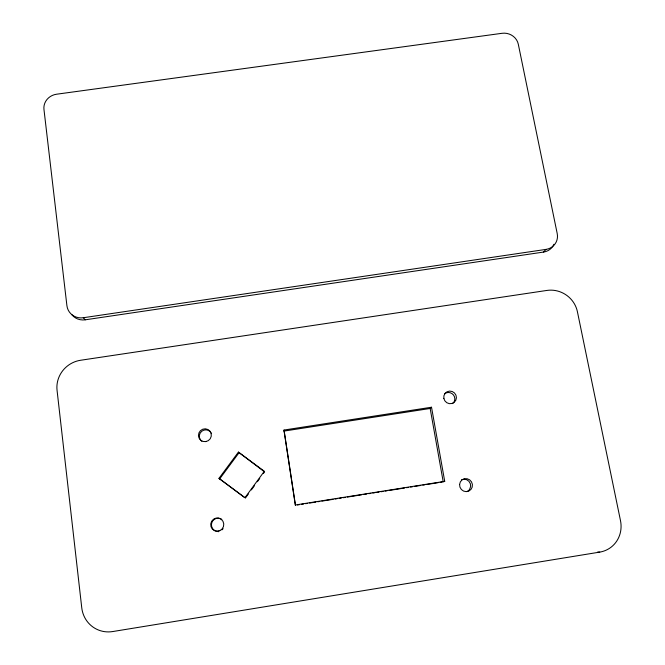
<?xml version="1.0" encoding="UTF-8"?>
<svg xmlns="http://www.w3.org/2000/svg" width="665" height="665" viewBox="0 0 665 665"><rect width="100%" height="100%" fill="white"/><g stroke="black" fill="none" stroke-linecap="round" stroke-linejoin="round"><path stroke-width="1" d="M245.368 498.102L248.369 494.012M251.37 489.922L254.371 485.824M257.363 481.734L259.766 478.468M263.365 473.555L264.562 471.917L238.419 452.109L218.968 478.368L244.537 497.478M219.625 478.958L238.885 452.94M543.621 252.052L545.982 249.4A14.497 13.699 28.5 0 0 557.212 233.573L518.301 44.214A13.932 12.859 17.1 0 0 502.117 33.292L56.583 94.214A14.347 13.325 -14.2 0 0 43.957 109.384L66.907 305.651A14.913 14.248 -25.8 0 0 83.316 317.737L85.22 319.815L543.621 252.052A14.364 13.583 28.6 0 0 553.97 244.263M430.164 408.476L431.519 407.229L444.719 481.344L443.223 481.892L430.164 408.476L284.08 431.078L295.351 505.317M599.722 552.116L112.718 631.551A28.77 27.506 -62.1 0 1 81.745 607.735L57.057 390.305A27.14 26.093 -35.1 0 1 80.64 360.255L546.938 290.43A26.359 25.087 35.6 0 1 577.411 311.719L620.487 520.612A27.897 26.417 56.6 0 1 599.722 552.116L597.652 552.033M444.719 481.344L295.435 504.984L284.046 430.039L431.519 407.229M297.396 504.993L299.433 504.669M301.478 504.344L303.514 504.028M305.551 503.704L307.596 503.38M309.632 503.056L315.75 502.083M317.787 501.767L319.832 501.443M321.868 501.119L333.09 499.34M335.127 499.016L337.163 498.692M339.208 498.368L341.245 498.052M343.281 497.728L345.326 497.403M347.363 497.079L361.644 494.818M363.68 494.494L366.739 494.012M368.776 493.688L370.821 493.363M372.857 493.039L374.894 492.715M376.939 492.391L378.975 492.075M381.012 491.751L383.057 491.427M385.093 491.102L387.138 490.778M389.175 490.454L404.47 488.035M406.506 487.711L408.551 487.387M410.588 487.063L412.624 486.738M414.669 486.414L420.787 485.45M422.824 485.126L424.869 484.802M426.905 484.477L438.119 482.707M440.163 482.383L442.2 482.058M83.316 317.737L545.982 249.4M238.419 452.109L264.338 471.269L244.961 497.694L218.968 478.368M218.153 531.169L218.236 531.784M284.046 430.039L284.08 431.078M85.22 319.815A14.771 14.123 -25.9 0 1 71.754 314.603M201.819 441.369A6.434 6.334 -42.9 0 1 201.761 431.252A6.434 6.334 -42.9 0 1 211.57 433.647M444.503 393.846A6.359 6.185 42 0 1 453.347 394.819A6.359 6.185 42 0 1 452.624 403.622M461.577 479.731A6.509 6.317 57.3 0 1 470.67 486.323L469.565 489.44A6.509 6.317 57.3 0 1 467.054 491.543M223.099 528.625A6.6 6.459 -65.6 0 1 221.919 529.864M218.827 531.252A6.6 6.459 -65.6 0 1 215.485 530.886L214.014 530.063A6.6 6.459 -65.6 0 1 212.75 520.878A6.6 6.459 -65.6 0 1 221.827 519.432M219.799 530.678A6.667 6.525 -65.5 0 0 221.187 519.24A6.667 6.525 -65.5 0 0 210.747 523.904A6.667 6.525 -65.5 0 0 219.799 530.678M459.598 484.428A6.575 6.376 57.2 0 0 468.792 491.078A6.575 6.376 57.2 0 0 469.665 479.856A6.575 6.376 57.2 0 0 459.598 484.428M443.846 398.368A6.417 6.243 41.8 0 0 454.195 402.325A6.417 6.243 41.8 0 0 452.217 391.51A6.417 6.243 41.8 0 0 443.846 398.368M205.784 441.593A6.5 6.392 -42.6 0 0 209.99 431.194A6.5 6.392 -42.6 0 0 198.926 432.907A6.5 6.392 -42.6 0 0 205.784 441.593"/></g></svg>
